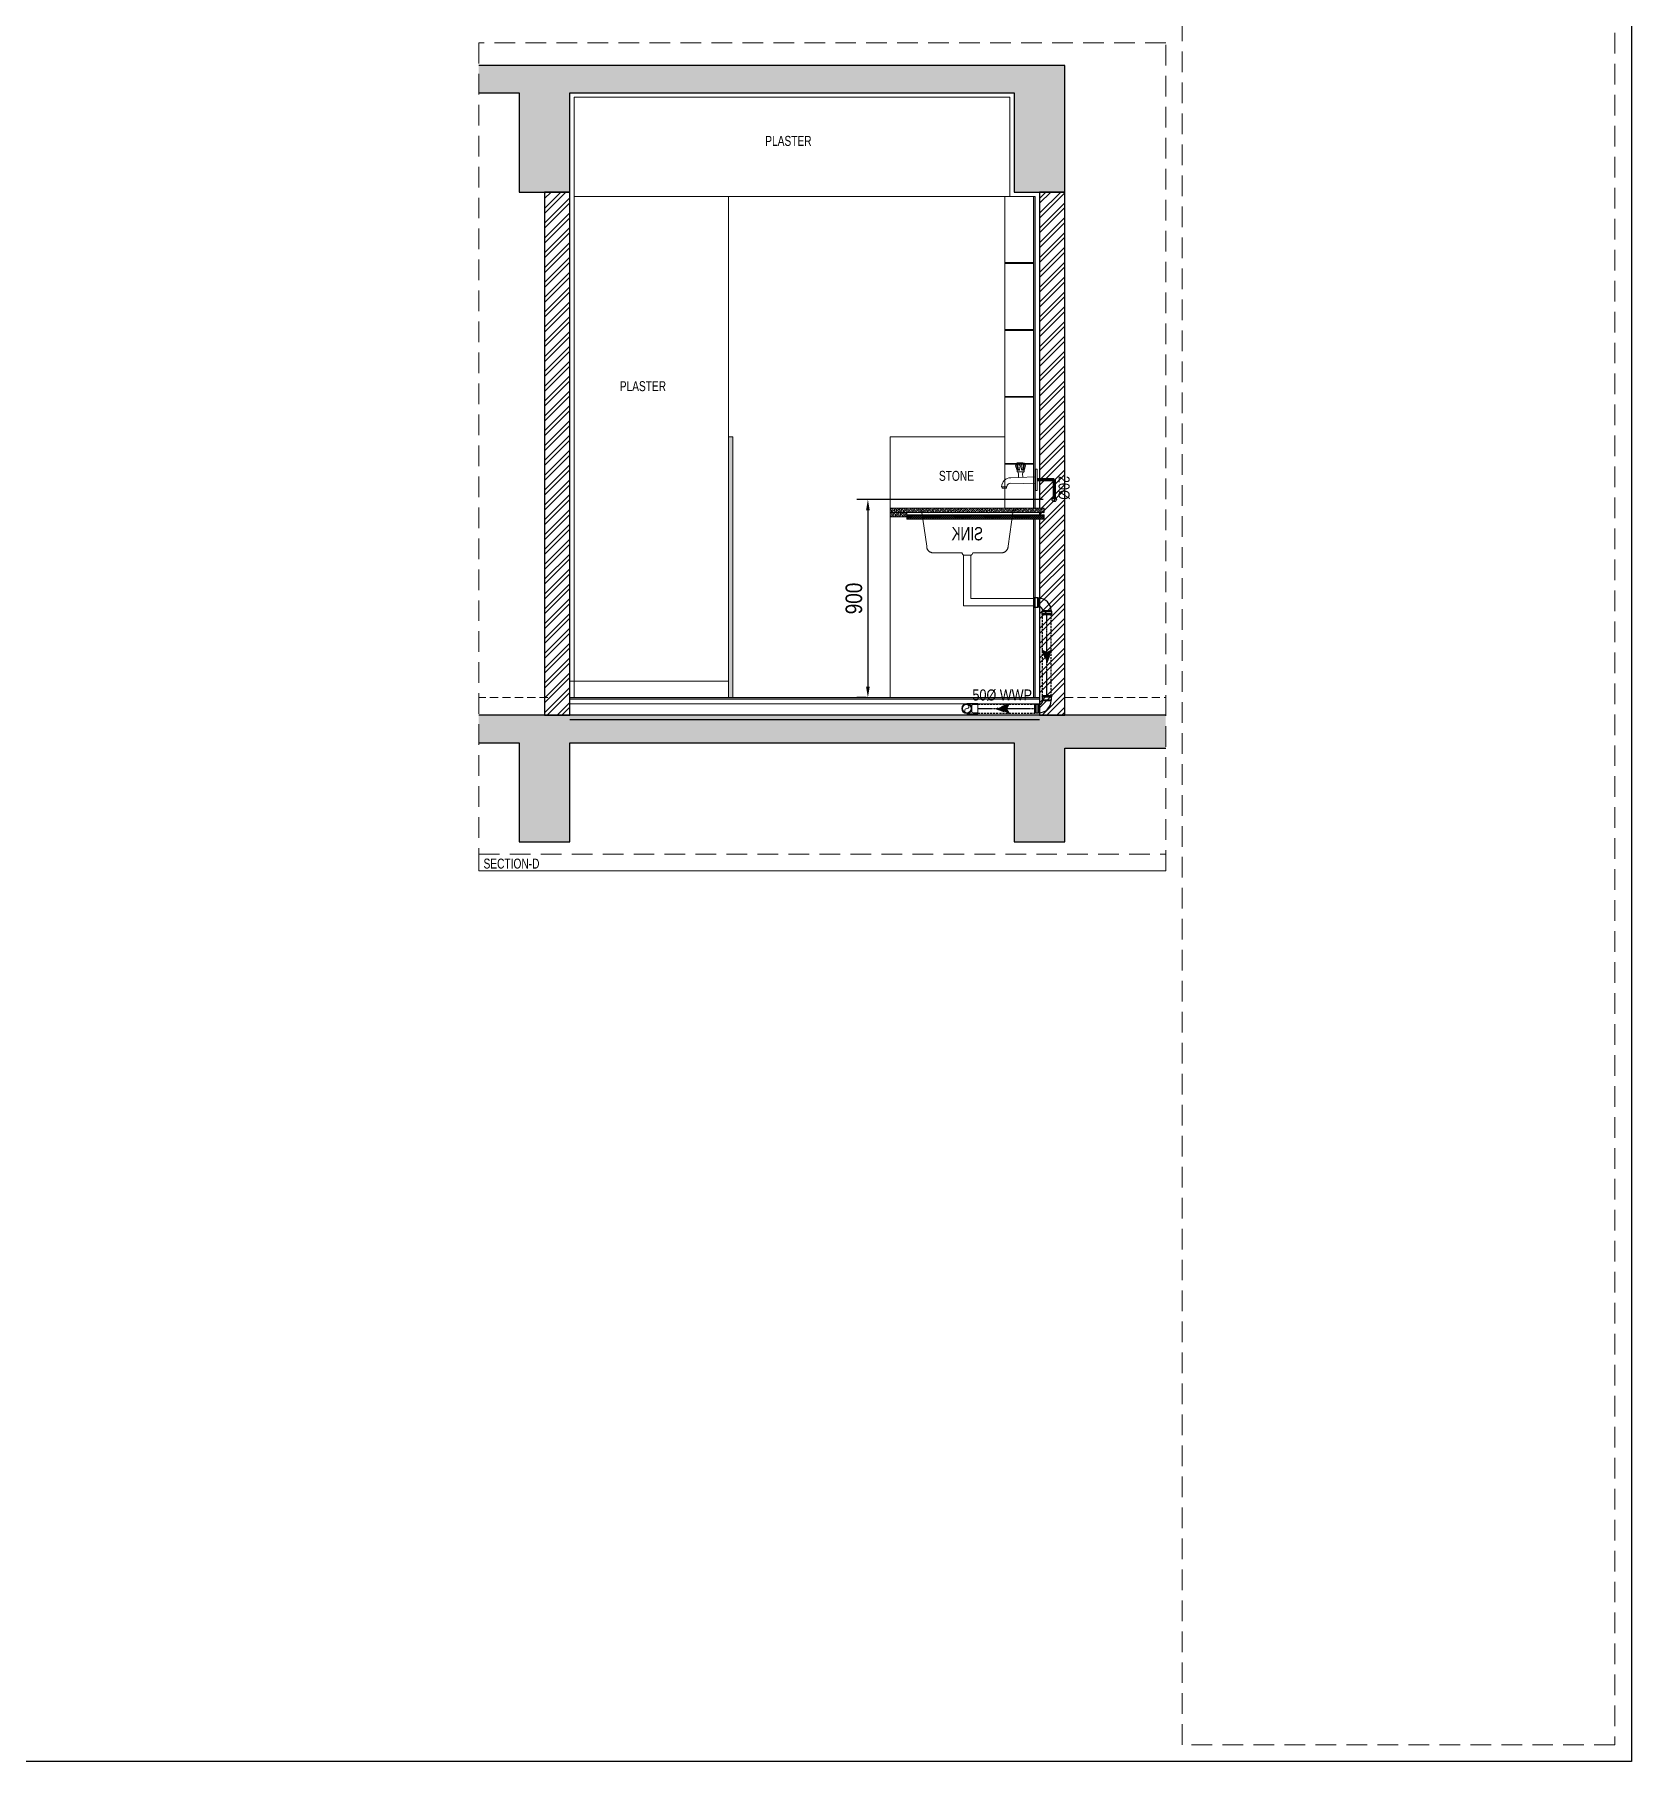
# Model space of a CAD drawing. Header units: inches. Extents: x 853900 to 962947, y 469960 to 560972.
# Drawn here: x 935037 to 942287, y 470812 to 478652 of the extents above; entities that cross this region are included whole.
import ezdxf
from ezdxf.enums import TextEntityAlignment as Align

# ---------------------------------------------------------------- set-up
doc = ezdxf.new("R2010")
doc.units = ezdxf.units.IN
doc.header["$LTSCALE"] = 750
for name, pattern in [('CENTER', [2, 1.25, -0.25, 0.25, -0.25]), ('Dash', [6, 3, -3]), ('DASHED2', [0.375, 0.25, -0.125]), ('HIDDEN', [0.375, 0.25, -0.125])]:
    doc.linetypes.add(name, pattern=pattern)
doc.layers.get('0').update_dxf_attribs({"color": 8})
doc.layers.get('Defpoints').update_dxf_attribs({"color": 8})
for name, color, linetype in [('FINISHES', 7, 'Continuous'), ('g-sol250', 8, 'Continuous'), ('P_DIM', 222, 'Continuous'), ('P_DOMESTIC GRAVITY PIPE', 3, 'Continuous'), ('P_SANITARY', 7, 'Continuous'), ('P_WASTE WATER PIPE', 4, 'DASHED2'), ('R.C.C HATCH-MSA', 253, 'Continuous'), ('R.C.C-MSA', 8, 'Continuous'), ('TILE SECTION', 8, 'Continuous')]:
    doc.layers.add(name, color=color, linetype=linetype)
for name, color, linetype, lineweight in [('g-dot', 8, 'HIDDEN', 9), ('g-ele-02', 8, 'Continuous', 9), ('g-ele-03', 8, 'Continuous', 5), ('g-text', 8, 'Continuous', 9), ('P_WW PIPE', 4, 'Continuous', 9), ('PLASTER', 8, 'Continuous', 9), ('sec-ha05', 8, 'Continuous', 15), ('SHEET', 8, 'Continuous', 13), ('STONE', 8, 'Continuous', 18), ('WALL HATCH-MSA', 253, 'Continuous', 9), ('WALL-MSA', 8, 'Continuous', 30)]:
    doc.layers.add(name, color=color, linetype=linetype, lineweight=lineweight)
doc.styles.add('arial unicode', font='swisscl.ttf', dxfattribs={"height": 45})
doc.styles.add('PLUMBING TEXT', font='ARIALN.TTF')
doc.dimstyles.new('PLUMBING DIM', dxfattribs={"dimscale": 50, "dimtxt": 1.5, "dimasz": 1, "dimexe": 1, "dimexo": 1, "dimgap": 0.5, "dimtad": 1, "dimdec": 1, "dimtxsty": 'PLUMBING TEXT', "dimcen": 1, "dimdle": 50, "dimclrd": 256, "dimclre": 256, "dimclrt": 256, "dimadec": 0, "dimazin": 0, "dimtfac": 1, "dimtdec": 1, "dimtmove": 0, "dimatfit": 3, "dimfxl": 50, "dimlwd": -1, "dimlwe": -1, "dimarcsym": 1})

# ---------------------------------------------------------------- blocks, each defined once
blk = doc.blocks.new('A$Cac7d9774')
at = {"layer": 'g-ele-03', "linetype": 'Dash', "ltscale": 5}
for p, q in [((75, -323.9, 0), (524.8, -323.9, 0)), ((75, -333.9, 0), (75, -323.9, 0)), ((75, -333.9, 0), (91.5, -333.9, 0)), ((115, -496.9, 0), (91.5, -333.9, 0)), ((484.8, -496.9, 0), (508.3, -333.9, 0)), ((145, -526.9, 0), (274.9, -526.9, 0)), ((278.5, -534.2, 0), (274.9, -526.9, 0)), ((283, -536.9, 0), (316.8, -536.9, 0)), ((321.3, -534.2, 0), (324.9, -526.9, 0)), ((324.9, -526.9, 0), (454.8, -526.9, 0))]:
    blk.add_line(p, q, dxfattribs=at)
at = {"layer": 'g-ele-03'}
for p, q in [((284, -536.9, 0), (284, -733.9, 0)), ((317.8, -536.9, 0), (317.8, -767.8, 0)), ((284, -733.9, 0), (0, -733.9, 0)), ((317.8, -767.8, 0), (0, -767.8, 0))]:
    blk.add_line(p, q, dxfattribs=at)
at = {"layer": 'g-ele-03', "linetype": 'Dash', "ltscale": 5}
for centre, radius, start, end in [((145, -496.9, 0), 30, 180, 270), ((283, -531.9, 0), 5, 206.56505, 270), ((316.8, -531.9, 0), 5, 270, 333.43495), ((454.8, -496.9, 0), 30, 270, 0)]:
    blk.add_arc(centre, radius, start, end, dxfattribs=at)
at = {"layer": 'g-text', "style": 'arial unicode'}
blk.add_text('SINK', height=60, dxfattribs=at).set_placement((228.5, -470.3, 0))
blk = doc.blocks.new('WASTE WATER ARROW')
at = {"layer": 'P_WASTE WATER PIPE', "ltscale": 0.025}
blk.add_hatch(color=256, dxfattribs=at).paths.add_polyline_path([(481737.2, -256822.5), (481729.9, -256825.3), (481737.2, -256828), (481735.7, -256825.3)])
at = {"layer": 'P_WASTE WATER PIPE', "color": 7, "linetype": 'ByBlock', "ltscale": 0.025}
blk.add_lwpolyline([(481737.2, -256822.5), (481729.9, -256825.3), (481737.2, -256828), (481735.7, -256825.3)], close=True, dxfattribs=at)
blk = doc.blocks.new('806-015UP')
at = {"color": 0, "linetype": 'Continuous'}
for p, q in [((64, 30), (0, 30)), ((64, -30), (64, 30)), ((64, -30), (0, -30))]:
    blk.add_line(p, q, dxfattribs=at)
at = {"color": 8, "linetype": 'Continuous'}
for p, q in [((22, 20), (30, 20)), ((29, 17), (29, 5)), ((37, 25), (64, 25)), ((22, -20), (30, -20)), ((29, -5), (29, -17)), ((37, -25), (64, -25))]:
    blk.add_line(p, q, dxfattribs=at)
at = {"color": 0, "linetype": 'Continuous'}
blk.add_circle((0, 0), 29.5, dxfattribs=at)
at = {"color": 8, "linetype": 'Continuous'}
blk.add_circle((0, 0), 25, dxfattribs=at)
at = {"color": 0, "linetype": 'Continuous'}
for centre, start, end in [((0, 12), 90, 270), ((0, -12), 270, 90)]:
    blk.add_arc(centre, 12.5, start, end, dxfattribs=at)
at = {"color": 8, "linetype": 'Continuous'}
for centre, start, end in [((37, 17), 90, 180), ((37, -17), 180, 270)]:
    blk.add_arc(centre, 8, start, end, dxfattribs=at)
blk = doc.blocks.new('A$C16C118FA')
at = {"layer": 'FINISHES', "color": 7, "linetype": 'Continuous', "lineweight": 9}
for p, q in [((-129.3, 69.3), (-128.5, 85)), ((-109.3, 68.5), (-110.1, 85)), ((-186.8, 71.8), (-109.3, 68.5)), ((-186.8, 39.2), (-74.6, 42.9)), ((-109.3, 68.5), (-74.6, 66.9)), ((-33.2, 26.3), (-57.2, 26.3))]:
    blk.add_line(p, q, dxfattribs=at)
for points in [[(-195.2, 106), (-186.8, 106), (-186.8, 9.6), (-195.2, 9.6)], [(-35.6, 26.3), (-55, 26.3), (-55, 19.2), (-35.6, 19.2)]]:
    blk.add_lwpolyline(points, close=True, dxfattribs=at)
at = {"layer": 'FINISHES', "color": 7, "lineweight": 9}
for points in [[(-103.2, 93.3), (-103.2, 99.4), (-96, 121.6), (-100.3, 133.9), (-100.6, 134), (-101.2, 134), (-103.5, 134.4), (-107.2, 135), (-111.9, 135.4), (-117.4, 135.6), (-123.6, 135.3), (-130.2, 134.5), (-136.9, 133), (-142.4, 121.3), (-135.4, 101.2), (-135.4, 93.3), (-103.2, 93.3)], [(-141, 121.6), (-142.2, 121.6)], [(-140.4, 121.5), (-137.5, 130.1), (-137.1, 130.2), (-136.1, 130.3), (-135, 129.9), (-134.1, 128.5), (-134.4, 121.3), (-131.2, 104.7), (-131.2, 104.4), (-131.4, 104), (-131.8, 102.5), (-132.2, 101.9), (-132.9, 101.6), (-133.7, 101.8), (-134.7, 102.5), (-140.4, 121.5)], [(-100.4, 133.2), (-135.4, 133.2)], [(-131.8, 121.6), (-135.2, 121.6)], [(-131.6, 121.6), (-129.4, 129.9), (-128.9, 130.2), (-128, 130.8), (-126.7, 130.8), (-125.9, 130.3), (-125.3, 129.4), (-121.8, 121.5), (-123.8, 103.1), (-124.3, 102.5), (-125.3, 101.6), (-126.7, 101.3), (-127.4, 101.8), (-128, 102.7), (-131.6, 121.6)], [(-116.8, 121.6), (-121.6, 121.6)], [(-107.1, 121.6), (-109.3, 129.9), (-109.7, 130.2), (-110.7, 130.8), (-112, 130.8), (-112.8, 130.3), (-113.4, 129.4), (-116.8, 121.5), (-114.8, 103.1), (-114.4, 102.5), (-113.3, 101.6), (-111.9, 101.3), (-111.3, 101.8), (-110.6, 102.7), (-107.1, 121.6)], [(-98.3, 121.5), (-101.2, 130.1), (-101.5, 130.2), (-102.6, 130.3), (-103.7, 129.9), (-104.5, 128.5), (-104.3, 121.3), (-107.4, 104.7), (-107.4, 104.4), (-107.3, 104), (-106.9, 102.5), (-106.4, 101.9), (-105.7, 101.6), (-105, 101.8), (-104, 102.5), (-98.3, 121.5)], [(-104.5, 121.6), (-107.1, 121.6)], [(-96.1, 121.6), (-98.2, 121.6)]]:
    blk.add_lwpolyline(points, dxfattribs=at)
for centre, start, end in [((-139.5, 85), 0, 49.57903), ((-99.1, 85), 130.42097, 180)]:
    blk.add_arc(centre, 10.9, start, end, dxfattribs=at)
at = {"layer": 'FINISHES', "color": 7, "linetype": 'Continuous', "lineweight": 9}
for radius, start in [(41.5, 1.1467), (17.5, 2.72425)]:
    blk.add_arc((-74.6, 25.5), radius, start, 90, dxfattribs=at)
blk = doc.blocks.new('*D619')
at = {"layer": 'Defpoints', "color": 0}
for p in [(939666.7, 476542.1), (938820.8, 475642.1), (938862.3, 475642.1)]:
    blk.add_point(p, dxfattribs=at)
at = {"layer": 'P_DIM', "transparency": 16777216}
for p, q in [((939616.7, 476542.1), (938770.8, 476542.1)), ((938820.8, 476492.1), (938820.8, 475692.1)), ((938812.3, 475642.1), (938770.8, 475642.1))]:
    blk.add_line(p, q, dxfattribs=at)
for points in [[(938812.4, 476492.1), (938829.1, 476492.1), (938820.8, 476542.1)], [(938812.4, 475692.1), (938829.1, 475692.1), (938820.8, 475642.1)]]:
    blk.add_solid(points, dxfattribs=at)
at = {"layer": 'P_DIM', "transparency": 16777216, "insert": (938757.5, 476092.1), "char_height": 75, "attachment_point": 5, "rotation": 90, "style": 'PLUMBING TEXT'}
blk.add_mtext('900', dxfattribs=at)

msp = doc.modelspace()

# ---------------------------------------------------------------- hatches: boundary and pattern name
at = {"layer": 'g-sol250'}
h = msp.add_hatch(color=46, dxfattribs=at)
h.dxf.hatch_style = 1
h.paths.add_polyline_path([(938207.54, 476826.44), (938187.54, 476826.44), (938187.54, 475642.44), (938207.54, 475642.44)])
h = msp.add_hatch(dxfattribs=at)
h.set_pattern_fill('ANSI33', color=46, scale=2, style=0)
h.set_pattern_definition([(45, (-35903377.374, 14489781.427), (-8.980256121, 8.980256121), []), (45, (-35903368.394, 14489781.427), (-8.980256121, 8.980256121), [6.35, -3.175])])
h.paths.add_polyline_path([(938922.44, 476482.44), (938997.44, 476482.44), (938997.44, 476462.44), (938922.44, 476462.44)])
h.paths.add_polyline_path([(938922.44, 476502.44), (939620.5, 476502.44), (939620.5, 476482.44), (938922.44, 476482.44)])
at = {"layer": 'R.C.C HATCH-MSA'}
h = msp.add_hatch(color=256, dxfattribs=at)
h.dxf.hatch_style = 1
h.paths.add_polyline_path([(937054.29, 475437.44), (937054.29, 475562.44), (940173, 475562.44), (940173, 475412.44), (939715.44, 475412.44), (939715.44, 474987.44), (939485.44, 474987.44), (939485.44, 475437.44), (937467.54, 475437.44), (937467.54, 474987.44), (937237.54, 474987.44), (937237.54, 475437.44)])
h.paths.add_polyline_path([(937054.29, 478387.44), (937054.29, 478512.44), (939715.44, 478512.44), (939715.44, 477937.44), (939485.44, 477937.44), (939485.44, 478387.44), (937467.54, 478387.44), (937467.54, 477937.44), (937237.54, 477937.44), (937237.54, 478387.44)])
at = {"layer": 'sec-ha05', "ltscale": 300}
h = msp.add_hatch(dxfattribs=at)
h.set_pattern_fill('ANSI37', color=256, scale=2, style=0)
h.set_pattern_definition([(45, (-35903327.374, 14489773.927), (-4.4901280605, 4.4901280605), []), (135, (-35903327.374, 14489773.927), (-4.4901280605, -4.4901280605), [])])
h.paths.add_polyline_path([(938997.44, 476472.44), (939620.5, 476472.44), (939620.5, 476452.44), (938997.44, 476452.44)])
at = {"layer": 'WALL HATCH-MSA'}
h = msp.add_hatch(dxfattribs=at)
h.set_pattern_fill('ANSI32', color=256, scale=5)
h.set_pattern_definition([(45, (-22393.68, -34801.246), (-33.6759605, 33.6759605), []), (45, (-22371.23, -34801.246), (-33.6759605, 33.6759605), [])])
h.paths.add_polyline_path([(937352.54, 475562.44), (937467.54, 475562.44), (937467.54, 477937.44), (937352.54, 477937.44)])
h = msp.add_hatch(dxfattribs=at)
h.set_pattern_fill('ANSI32', color=256, scale=5)
h.set_pattern_definition([(45, (-22393.68, -9793.055), (-33.6759605, 33.6759605), []), (45, (-22371.23, -9793.055), (-33.6759605, 33.6759605), [])])
h.paths.add_polyline_path([(939620.5, 476502.44), (939600.44, 476502.44), (939600.44, 477937.44), (939715.44, 477937.44), (939715.44, 475562.44), (939600.44, 475562.44), (939600.44, 476482.44), (939620.5, 476482.44)])

# ---------------------------------------------------------------- linework, layer by layer
at = {"color": 1}
msp.add_line((937467.54, 475542.44), (939600.44, 475542.44), dxfattribs=at)
at = {"layer": 'Defpoints', "color": 14}
msp.add_lwpolyline([(942287.38, 470812.28), (927787.38, 470812.28), (927787.38, 482672.28), (942287.38, 482672.28)], close=True, dxfattribs=at)
at = {"layer": 'g-dot', "ltscale": 0.2}
for p, q in [((937367.54, 475642.44), (937054.29, 475642.44)), ((939600.44, 475642.44), (937467.54, 475642.44)), ((939715.44, 475642.44), (940173, 475642.44))]:
    msp.add_line(p, q, dxfattribs=at)
at = {"layer": 'g-ele-02'}
for p, q in [((939465.44, 477917.44), (937487.54, 477917.44)), ((939442.44, 477917.44), (939442.44, 476502.44)), ((939572.44, 477617.44), (939442.44, 477617.44)), ((939572.44, 477613.44), (939442.44, 477613.44)), ((939572.44, 477313.44), (939442.44, 477313.44)), ((939572.44, 477309.44), (939442.44, 477309.44)), ((939572.44, 477009.44), (939442.44, 477009.44)), ((939572.44, 477005.44), (939442.44, 477005.44)), ((938207.54, 476826.44), (938187.54, 476826.44)), ((939572.44, 476705.44), (939442.44, 476705.44)), ((939572.44, 476701.44), (939442.44, 476701.44))]:
    msp.add_line(p, q, dxfattribs=at)
at = {"layer": 'g-ele-02', "elevation": 0}
msp.add_lwpolyline([(938207.54, 476826.44), (938207.54, 475642.44), (938187.54, 475642.44), (938187.54, 477917.44), (938207.54, 477917.44)], dxfattribs=at)
at = {"layer": 'g-ele-03'}
for p, q in [((938922.44, 476462.44, 0), (938922.44, 475642.44)), ((937467.54, 475717.44), (938187.54, 475717.44))]:
    msp.add_line(p, q, dxfattribs=at)
msp.add_lwpolyline([(939442.44, 476502.44), (938922.44, 476502.44), (938922.44, 476826.44), (939442.44, 476826.44)], close=True, dxfattribs=at)
at = {"layer": 'P_DOMESTIC GRAVITY PIPE', "const_width": 15}
for points in [[(939589.84, 476630.93), (939666.68, 476630.93)], [(939666.68, 476542.05), (939666.68, 476630.93)]]:
    msp.add_lwpolyline(points, dxfattribs=at)
at = {"layer": 'P_DOMESTIC GRAVITY PIPE'}
msp.add_circle((939666.68, 476542.05), 10, dxfattribs=at)
at = {"layer": 'P_WASTE WATER PIPE', "linetype": 'Continuous', "ltscale": 6}
for p, q in [((939575.87, 476094.6), (939575.85, 476053.09)), ((939577.24, 476094.6), (939575.87, 476094.6)), ((939577.24, 476053.09), (939577.24, 476094.6)), ((939592.77, 476094.6), (939580.44, 476094.6)), ((939580.44, 476053.21), (939580.44, 476094.6)), ((939596.93, 476092.85), (939592.77, 476094.6)), ((939592.77, 476053.21), (939592.77, 476094.6)), ((939596.93, 476055.36), (939596.93, 476092.85)), ((939575.85, 476053.09), (939577.24, 476053.09)), ((939580.44, 476053.21), (939592.77, 476053.21)), ((939592.77, 476053.21), (939596.93, 476055.36)), ((939612.6, 476018.82), (939612.6, 476020.21)), ((939612.6, 476020.21), (939654.1, 476020.21)), ((939654.1, 476018.84), (939612.6, 476018.82)), ((939612.6, 476018.82), (939654.1, 476018.84)), ((939612.71, 476033.27), (939614.86, 476037.43)), ((939612.71, 476023.41), (939612.71, 476033.27)), ((939612.71, 476033.27), (939654.1, 476033.27)), ((939612.71, 476023.41), (939654.1, 476023.41)), ((939614.86, 476037.43), (939652.35, 476037.43)), ((939652.35, 476037.43), (939654.1, 476033.27)), ((939654.1, 476033.27), (939654.1, 476023.41)), ((939654.1, 476020.21), (939654.1, 476018.84)), ((939578.34, 475571.47, 0), (939578.32, 475612.98, 0)), ((939578.32, 475612.98, 0), (939579.71, 475612.98, 0)), ((939578.32, 475612.98, 0), (939578.34, 475571.47, 0)), ((939579.71, 475612.98, 0), (939579.71, 475571.47, 0)), ((939582.91, 475612.86, 0), (939592.77, 475612.86, 0)), ((939582.91, 475612.86, 0), (939582.91, 475571.47, 0)), ((939592.77, 475612.86, 0), (939596.93, 475610.71, 0)), ((939592.77, 475612.86, 0), (939592.77, 475571.47, 0)), ((939596.93, 475610.71, 0), (939596.93, 475573.22, 0)), ((939654.1, 475649.7, 0), (939612.6, 475649.72, 0)), ((939612.6, 475649.72, 0), (939612.6, 475648.33, 0)), ((939612.6, 475648.33, 0), (939654.1, 475648.33, 0)), ((939612.71, 475645.13, 0), (939612.71, 475632.8, 0)), ((939612.71, 475645.13, 0), (939654.1, 475645.13, 0)), ((939612.71, 475632.8, 0), (939614.86, 475628.64, 0)), ((939612.71, 475632.8, 0), (939654.1, 475632.8, 0)), ((939614.86, 475628.64, 0), (939652.35, 475628.64, 0)), ((939652.35, 475628.64, 0), (939654.1, 475632.8, 0)), ((939654.1, 475648.33, 0), (939654.1, 475649.7, 0)), ((939654.1, 475632.8, 0), (939654.1, 475645.13, 0)), ((939579.71, 475571.47, 0), (939578.34, 475571.47, 0)), ((939592.77, 475571.47, 0), (939582.91, 475571.47, 0)), ((939596.93, 475573.22, 0), (939592.77, 475571.47, 0))]:
    msp.add_line(p, q, dxfattribs=at)
at = {"layer": 'P_WASTE WATER PIPE', "ltscale": 0.05}
for points in [[(939613.36, 475648.33), (939613.36, 476018.84)], [(939653.35, 475648.33), (939653.35, 476018.84)]]:
    msp.add_lwpolyline(points, dxfattribs=at)
at = {"layer": 'P_WASTE WATER PIPE', "color": 252, "linetype": 'CENTER', "ltscale": 0.005}
msp.add_lwpolyline([(939633.35, 475648.33), (939633.35, 476018.84)], dxfattribs=at)
at = {"layer": 'P_WASTE WATER PIPE', "ltscale": 0.05, "elevation": 0}
for points in [[(939319.17, 475612.21), (939578.33, 475612.21)], [(939319.17, 475572.22), (939578.33, 475572.22)]]:
    msp.add_lwpolyline(points, dxfattribs=at)
at = {"layer": 'P_WASTE WATER PIPE', "color": 252, "linetype": 'CENTER', "ltscale": 0.005, "elevation": 0}
msp.add_lwpolyline([(939319.17, 475592.22), (939578.33, 475592.22)], dxfattribs=at)
at = {"layer": 'P_WASTE WATER PIPE', "linetype": 'Continuous', "ltscale": 6}
for centre, radius, start, end in [((939596.93, 476037.43), 55.42, 360, 90), ((939596.93, 476037.43), 17.92, 360, 90), ((939596.93, 475628.64, 0), 17.92, 270, 360), ((939596.93, 475628.64, 0), 55.42, 270, 360)]:
    msp.add_arc(centre, radius, start, end, dxfattribs=at)
for centre, major_axis, start_param, end_param in [((939578.84, 476094.56), (-1.13, -1.13), 2.3810652, 5.4729165), ((939578.84, 476053.25), (-1.13, -1.13), 5.5968468, 8.6133028), ((939612.75, 475646.74, 0), (-1.13, 1.13), 5.5968468, 8.6133028), ((939654.06, 475646.73, 0), (-1.13, 1.13), 2.3810652, 5.4729165)]:
    msp.add_ellipse(centre, major_axis=major_axis, ratio=1, start_param=start_param, end_param=end_param, dxfattribs=at)
at = {"layer": 'P_WASTE WATER PIPE', "linetype": 'Continuous', "ltscale": 6, "extrusion": (0, 0, -1)}
for centre, major_axis, start_param, end_param in [((939612.75, 476021.8), (-1.13, -1.13), -0.6863386, 2.3301175), ((939654.06, 476021.81), (-1.13, -1.13), 2.3810652, 5.4729165), ((939581.31, 475612.82, 0), (-1.13, 1.13), -0.6863386, 2.3301175)]:
    msp.add_ellipse(centre, major_axis=major_axis, ratio=1, start_param=start_param, end_param=end_param, dxfattribs=at)
at = {"layer": 'PLASTER', "ltscale": 0.01}
for p, q in [((937467.54, 475634.44), (939600.44, 475634.44)), ((937467.54, 475614.44), (939600.44, 475614.44))]:
    msp.add_line(p, q, dxfattribs=at)
at = {"layer": 'PLASTER'}
for points in [[(939580.44, 476502.44), (939580.44, 477917.44), (939465.44, 477917.44), (939465.44, 478367.44), (937487.54, 478367.44), (937487.54, 475642.44)], [(939580.44, 475642.44), (939580.44, 476452.44)]]:
    msp.add_lwpolyline(points, dxfattribs=at)
at = {"layer": 'R.C.C-MSA'}
for points in [[(937054.29, 478387.44), (937237.54, 478387.44), (937237.54, 477937.44), (937467.54, 477937.44), (937467.54, 478387.44), (939485.44, 478387.44), (939485.44, 477937.44), (939715.44, 477937.44), (939715.44, 478062.44), (939715.44, 478062.44), (939715.44, 478512.44), (937054.29, 478512.44)], [(940173, 475562.44), (937054.29, 475562.44)], [(937054.29, 475437.44), (937237.54, 475437.44), (937237.54, 474987.44), (937467.54, 474987.44), (937467.54, 475437.44), (939485.44, 475437.44), (939485.44, 474987.44), (939715.44, 474987.44), (939715.44, 475412.44), (940173, 475412.44)]]:
    msp.add_lwpolyline(points, dxfattribs=at)
at = {"layer": 'SHEET', "linetype": 'HIDDEN', "ltscale": 0.5}
for points in [[(940248, 482597.28), (942212.38, 482597.28), (942212.38, 470887.28), (940248, 470887.28)], [(937054.29, 474855.66), (940173, 474855.66), (940173, 478614.97), (937054.29, 478614.97)], [(940173, 474855.66), (937054.29, 474855.66), (937054.29, 474930.66), (940173, 474930.66)]]:
    msp.add_lwpolyline(points, close=True, dxfattribs=at)
at = {"layer": 'STONE', "color": 7, "linetype": 'Continuous', "ltscale": 750, "elevation": 0}
for points in [[(938922.44, 476502.44), (939620.5, 476502.44), (939620.5, 476482.44), (938922.44, 476482.44)], [(938922.44, 476482.44), (938997.44, 476482.44), (938997.44, 476462.44), (938922.44, 476462.44)], [(939600.5, 476482.44), (938997.44, 476482.44), (938997.44, 476472.44), (939600.5, 476472.44)], [(938997.44, 476472.44), (939620.5, 476472.44), (939620.5, 476452.44), (938997.44, 476452.44)]]:
    msp.add_lwpolyline(points, close=True, dxfattribs=at)
at = {"layer": 'TILE SECTION', "ltscale": 500}
msp.add_line((937467.54, 475642.44), (939600.44, 475642.44), dxfattribs=at)
at = {"layer": 'TILE SECTION'}
for points in [[(939572.44, 477917.44), (939572.44, 476502.44)], [(939572.44, 476452.44), (939572.44, 475642.44)]]:
    msp.add_lwpolyline(points, dxfattribs=at)
at = {"layer": 'WALL-MSA'}
msp.add_lwpolyline([(937352.54, 475562.44), (937467.54, 475562.44), (937467.54, 477937.44), (937352.54, 477937.44)], close=True, dxfattribs=at)
for points in [[(939600.44, 476452.44), (939600.44, 475562.44), (939715.44, 475562.44), (939715.44, 477937.44), (939600.44, 477937.44), (939600.44, 476502.44)], [(939600.44, 476482.44), (939600.44, 476472.44)]]:
    msp.add_lwpolyline(points, dxfattribs=at)

# ---------------------------------------------------------------- block references
at = {"layer": 'g-ele-03', "xscale": -1}
msp.add_blockref('A$Cac7d9774', (939572.44, 476826.38, 0), dxfattribs=at)
at = {"layer": 'P_SANITARY', "xscale": -1}
msp.add_blockref('A$C16C118FA', (939394.65, 476573.16), dxfattribs=at)
at = {"layer": 'P_WASTE WATER PIPE', "color": 7, "xscale": 7.830534526796421, "yscale": 7.830534526796421, "zscale": 7.830534526796421, "rotation": 90.00000000099367}
msp.add_blockref('WASTE WATER ARROW', (-1071445.72, -3296402.72), dxfattribs=at)
at = {"layer": 'P_WASTE WATER PIPE', "color": 7, "xscale": 7.830534526796421, "yscale": 7.830534526796421, "zscale": 7.830534526796421}
msp.add_blockref('WASTE WATER ARROW', (-2832798.13, 2486671.29, 0), dxfattribs=at)
at = {"layer": 'P_WW PIPE', "xscale": -0.77, "yscale": 0.77, "zscale": 0.77, "rotation": 180}
msp.add_blockref('806-015UP', (939269.89, 475592.22, 0), dxfattribs=at)

# ---------------------------------------------------------------- texts
at = {"layer": 'g-text', "style": 'arial unicode'}
for s, p in [('PLASTER', (938354.85, 478169.66, 0)), ('PLASTER', (937694.35, 477056.11, 0)), ('STONE', (939143.35, 476648.87, 0))]:
    msp.add_text(s, height=45, dxfattribs=at).set_placement(p, align=Align.MIDDLE_LEFT)
msp.add_text('SECTION-D', height=45, dxfattribs=at).set_placement((937075.9, 474866.14))
at = {"layer": 'P_DOMESTIC GRAVITY PIPE', "style": 'PLUMBING TEXT'}
msp.add_text('20%%C', height=50, rotation=270, dxfattribs=at).set_placement((939686.4, 476648.65, 0))
at = {"layer": 'P_WW PIPE', "lineweight": 30, "insert": (939295.43, 475679.03, 0), "char_height": 50, "width": 623.9432, "attachment_point": 1, "style": 'PLUMBING TEXT'}
msp.add_mtext('50Ø WWP', dxfattribs=at)

# ---------------------------------------------------------------- dimensions: what is measured, and where the dimension line sits
at = {"layer": 'P_DIM'}
dim = msp.add_linear_dim(base=(938820.76, 475642.05), p1=(939666.68, 476542.05), p2=(938862.32, 475642.05), angle=90, dimstyle='PLUMBING DIM', dxfattribs=at)
dim.commit()
dim.dimension.update_dxf_attribs({"geometry": '*D619', "text_midpoint": (938757.46, 476092.05)})

doc.saveas('drawing.dxf')
